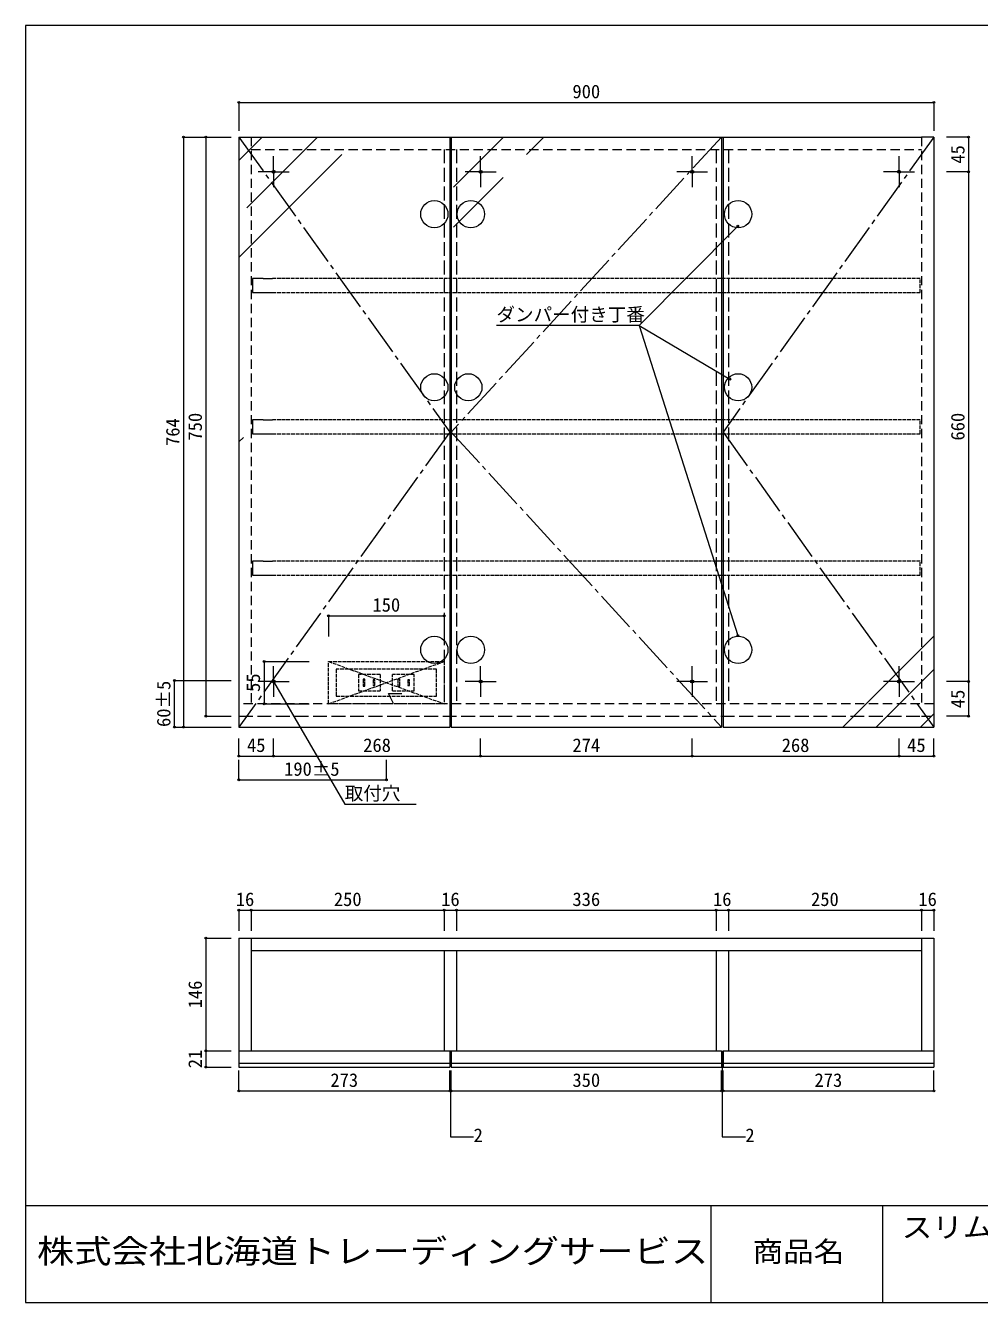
# Model space of a CAD drawing. Units: millimetres at full size, sheet at 1:6. Extents: x -1249 to 1249, y -827 to 827.
# Drawn here: x -1249 to -14, y -827 to 827 of the extents above; entities that cross this region are included whole.
import ezdxf
from ezdxf.enums import TextEntityAlignment as Align

# ---------------------------------------------------------------- set-up
doc = ezdxf.new("R2010")
doc.units = ezdxf.units.MM
doc.header["$LTSCALE"] = 6
doc.header["$PDMODE"] = 32
doc.header["$PDSIZE"] = 2.4
for name, pattern in [('CHAIN2', [12, 9, -1, 1, -1]), ('DASHED2', [3, 2, -1]), ('DASHED3', [4, 3, -1]), ('USER1', [1, 0.8, -0.2])]:
    doc.linetypes.add(name, pattern=pattern)
doc.layers.add('0-0_0', color=7, linetype='Continuous', lineweight=15)
doc.styles.add('ＭＳ ゴシック', font='')
doc.styles.get('ＭＳ ゴシック').set_extended_font_data('MS Gothic')

# ---------------------------------------------------------------- blocks, each defined once
blk = doc.blocks.new('ダンパー付き')
at = {"layer": '0-0_0'}
for q in [(80.37, 192.797), (-232.017, 64.312), (70.113, -5.443), (80.702, -337.416)]:
    blk.add_line((-47.375, 64.312), q, dxfattribs=at)
for p in [(80.37, 192.797), (70.113, -5.443), (80.702, -337.416)]:
    blk.add_point(p, dxfattribs=at)
at = {"layer": '0-0_0', "style": 'ＭＳ ゴシック'}
blk.add_text('ダンパー付き丁番', height=17.6, dxfattribs=at).set_placement((-232.017, 64.312), align=Align.BOTTOM_LEFT)

msp = doc.modelspace()

# ---------------------------------------------------------------- linework, layer by layer
at = {"layer": '0-0_0'}
for p, q in [((-973.069, 727.053), (-73.069, 727.053)), ((-973.069, 727.053), (-973.069, 690.113)), ((-73.069, 727.053), (-73.069, 690.113)), ((-1044.703, 682.165), (-1044.703, -81.835)), ((-1044.703, 682.165), (-983.144, 682.165)), ((-1015.703, 682.165), (-1015.703, -67.835)), ((-1015.703, 682.165), (-983.144, 682.165)), ((-973.069, 651.958), (-942.863, 682.165)), ((-973.069, 682.165), (-973.069, -68.26)), ((-973.069, 682.165), (-89.069, 682.165)), ((-973.069, 682.165), (-973.069, -81.835)), ((-962.879, 590.454), (-871.168, 682.165)), ((-700.069, 682.165), (-700.069, -81.835)), ((-695.026, 617.385), (-630.246, 682.165)), ((-600.768, 659.601), (-578.204, 682.165)), ((-348.069, 682.165), (-348.069, -81.835)), ((-73.069, 682.165), (-89.069, 682.165)), ((-73.069, 682.165), (-73.069, -81.835)), ((-28.022, 682.165), (-56.536, 682.165)), ((-28.022, 682.165), (-28.022, 637.165)), ((-973.069, 526.039), (-839.87, 659.601)), ((-928.069, 637.165), (-928.069, 657.165)), ((-660.069, 637.165), (-660.069, 657.165)), ((-386.069, 637.165), (-386.069, 657.165)), ((-118.069, 637.165), (-118.069, 657.165)), ((-928.069, 637.165), (-948.069, 637.165)), ((-928.069, 637.165), (-908.069, 637.165)), ((-928.069, 637.165), (-928.069, 617.165)), ((-695.026, 565.343), (-630.61, 629.759)), ((-660.069, 637.165), (-680.069, 637.165)), ((-660.069, 637.165), (-660.069, 617.165)), ((-660.069, 637.165), (-640.069, 637.165)), ((-386.069, 637.165), (-406.069, 637.165)), ((-386.069, 637.165), (-366.069, 637.165)), ((-386.069, 637.165), (-386.069, 617.165)), ((-118.069, 637.165), (-138.069, 637.165)), ((-118.069, 637.165), (-98.069, 637.165)), ((-118.069, 637.165), (-118.069, 617.165)), ((-28.022, 637.165), (-56.536, 637.165)), ((-28.022, 637.165), (-28.022, -22.835)), ((-973.069, 287.3), (-967.246, 293.123)), ((-857.069, 62.306), (-707.069, 62.306)), ((-857.069, 62.306), (-857.069, 35.417)), ((-707.069, 62.306), (-707.069, 35.417)), ((-190.982, -82.089), (-73.069, 35.824)), ((-940.444, 3.165), (-940.444, -51.835)), ((-940.444, 3.165), (-882.01, 3.165)), ((-928.069, -22.835), (-928.069, -2.835)), ((-660.069, -22.835), (-660.069, -2.835)), ((-386.069, -22.835), (-386.069, -2.835)), ((-147.674, -82.089), (-73.069, -7.12)), ((-118.069, -22.835), (-118.069, -2.835)), ((-1056.455, -81.835), (-1056.455, -21.59)), ((-1056.455, -21.59), (-983.144, -21.59)), ((-928.069, -22.835), (-948.069, -22.835)), ((-928.069, -22.835), (-908.069, -22.835)), ((-928.069, -22.835), (-928.069, -42.835)), ((-928.069, -22.835), (-835.919, -181.717)), ((-660.069, -22.835), (-680.069, -22.835)), ((-660.069, -22.835), (-640.069, -22.835)), ((-660.069, -22.835), (-660.069, -42.835)), ((-386.069, -22.835), (-406.069, -22.835)), ((-386.069, -22.835), (-366.069, -22.835)), ((-386.069, -22.835), (-386.069, -42.835)), ((-118.069, -22.835), (-138.069, -22.835)), ((-118.069, -22.835), (-98.069, -22.835)), ((-118.069, -22.835), (-118.069, -42.835)), ((-28.022, -22.835), (-56.536, -22.835)), ((-28.022, -22.835), (-28.022, -67.835)), ((-779.481, -38.429), (-762.019, -38.429)), ((-772.933, -51.525), (-779.481, -38.429)), ((-940.444, -51.835), (-882.01, -51.835)), ((-90.173, -82.089), (-73.069, -64.621)), ((-1056.455, -81.835), (-983.144, -81.835)), ((-1044.703, -81.835), (-983.144, -81.835)), ((-1015.703, -67.835), (-983.144, -67.835)), ((-973.069, -81.835), (-700.069, -81.835)), ((-28.022, -67.835), (-56.536, -67.835)), ((-973.069, -119.36), (-973.069, -96.729)), ((-928.069, -119.36), (-928.069, -96.729)), ((-660.069, -119.36), (-660.069, -96.729)), ((-386.069, -119.36), (-386.069, -96.729)), ((-118.069, -119.36), (-118.069, -96.729)), ((-73.069, -119.36), (-73.069, -96.729)), ((-973.069, -119.36), (-928.069, -119.36)), ((-973.069, -150.213), (-973.069, -124.206)), ((-928.069, -119.36), (-660.069, -119.36)), ((-782.069, -150.213), (-782.069, -124.206)), ((-660.069, -119.36), (-386.069, -119.36)), ((-386.069, -119.36), (-118.069, -119.36)), ((-118.069, -119.36), (-73.069, -119.36)), ((-973.069, -150.213), (-782.069, -150.213)), ((-835.919, -181.717), (-743.267, -181.717)), ((-973.069, -318.815), (-957.069, -318.815)), ((-973.069, -318.815), (-973.069, -345.81)), ((-957.069, -318.815), (-957.069, -345.81)), ((-957.069, -318.815), (-707.069, -318.815)), ((-707.069, -318.815), (-707.069, -345.81)), ((-707.069, -318.815), (-691.069, -318.815)), ((-691.069, -318.815), (-691.069, -345.81)), ((-691.069, -318.815), (-355.069, -318.815)), ((-355.069, -318.815), (-355.069, -345.81)), ((-355.069, -318.815), (-339.069, -318.815)), ((-339.069, -318.815), (-339.069, -345.81)), ((-339.069, -318.815), (-89.069, -318.815)), ((-89.069, -318.815), (-89.069, -345.81)), ((-89.069, -318.815), (-73.069, -318.815)), ((-73.069, -318.815), (-73.069, -345.81)), ((-1015.703, -355.037), (-1015.703, -501.037)), ((-1015.703, -355.037), (-983.144, -355.037)), ((-973.069, -355.037), (-973.069, -522.037)), ((-957.069, -355.037), (-957.069, -501.037)), ((-89.069, -355.037), (-89.069, -501.037)), ((-957.069, -371.037), (-89.069, -371.037)), ((-707.069, -371.037), (-707.069, -501.037)), ((-691.069, -371.037), (-691.069, -501.037)), ((-355.069, -371.037), (-355.069, -501.037)), ((-339.069, -371.037), (-339.069, -501.037)), ((-1015.703, -501.037), (-983.144, -501.037)), ((-1015.703, -501.037), (-1015.703, -522.037)), ((-707.069, -501.037), (-691.069, -501.037)), ((-698.069, -501.037), (-698.069, -522.037)), ((-346.069, -501.037), (-73.069, -501.037)), ((-1015.703, -522.037), (-983.144, -522.037)), ((-973.069, -517.037), (-700.069, -517.037)), ((-973.069, -522.037), (-700.069, -522.037)), ((-973.069, -552.989), (-973.069, -526.423)), ((-700.069, -552.989), (-700.069, -526.423)), ((-698.069, -517.037), (-348.069, -517.037)), ((-698.069, -522.037), (-348.069, -522.037)), ((-698.069, -552.989), (-698.069, -526.423)), ((-348.069, -552.989), (-348.069, -526.423)), ((-346.069, -517.037), (-73.069, -517.037)), ((-346.069, -552.989), (-346.069, -526.423)), ((-73.069, -552.989), (-73.069, -526.423)), ((-973.069, -552.989), (-700.069, -552.989)), ((-700.069, -552.989), (-698.069, -552.989)), ((-698.069, -552.989), (-348.069, -552.989)), ((-348.069, -552.989), (-346.069, -552.989)), ((-346.069, -552.989), (-73.069, -552.989)), ((-139.619, -701.329), (-139.619, -826.86))]:
    msp.add_line(p, q, dxfattribs=at)
at = {"layer": '0-0_0', "linetype": 'CHAIN2'}
for p, q in [((-973.069, 682.165), (-700.069, 300.165)), ((-700.069, 300.165), (-973.069, -81.835))]:
    msp.add_line(p, q, dxfattribs=at)
at = {"layer": '0-0_0', "linetype": 'DASHED2'}
for p, q in [((-957.069, 682.165), (-957.069, -51.835)), ((-89.069, 682.165), (-89.069, -51.835)), ((-957.069, 666.165), (-89.069, 666.165)), ((-73.069, -51.835), (-973.069, -51.835)), ((-89.069, -67.835), (-73.069, -67.835))]:
    msp.add_line(p, q, dxfattribs=at)
at = {"layer": '0-0_0', "linetype": 'DASHED3'}
for p, q in [((-707.069, 666.165), (-707.069, -51.835)), ((-691.069, 666.165), (-691.069, -51.835)), ((-355.069, 666.165), (-355.069, -51.835)), ((-339.069, 666.165), (-339.069, -51.835)), ((-941.771, 499.108), (-929.397, 499.108)), ((-941.771, 480.911), (-929.397, 480.911)), ((-941.771, 316.051), (-929.397, 316.051)), ((-941.771, 297.854), (-929.397, 297.854)), ((-941.771, 132.994), (-929.397, 132.994)), ((-941.771, 114.797), (-929.397, 114.797)), ((-973.069, -67.835), (-89.069, -67.835))]:
    msp.add_line(p, q, dxfattribs=at)
at = {"layer": '0-0_0', "linetype": 'USER1'}
for p, q in [((-857.069, 3.165), (-707.069, -51.835)), ((-857.069, -51.835), (-707.069, 3.165)), ((-818.069, -13.835), (-818.069, -34.835)), ((-790.069, -13.835), (-818.069, -13.835)), ((-790.069, -13.835), (-790.069, -34.835)), ((-774.069, -34.835), (-774.069, -13.835)), ((-746.069, -13.835), (-774.069, -13.835)), ((-746.069, -34.835), (-746.069, -13.835)), ((-818.069, -34.835), (-790.069, -34.835)), ((-774.069, -34.835), (-746.069, -34.835))]:
    msp.add_line(p, q, dxfattribs=at)
at = {"layer": '0-0_0', "lineweight": 18}
for p, q in [((-1249.379, -701.329), (1248.863, -701.329)), ((-361.932, -701.329), (-361.932, -826.86))]:
    msp.add_line(p, q, dxfattribs=at)
msp.add_lwpolyline([(-1249.379, -826.86), (1248.863, -826.86), (1248.863, 826.506), (-1249.379, 826.506)], close=True, dxfattribs=at)
at = {"layer": '0-0_0'}
for points in [[(-698.069, 682.165), (-698.069, -81.835), (-348.069, -81.835)], [(-346.069, 682.165), (-346.069, -81.835), (-73.069, -81.835)], [(-941.771, 499.108), (-955.236, 499.108), (-955.236, 480.911), (-941.771, 480.911)], [(-941.771, 316.051), (-955.236, 316.051), (-955.236, 297.854), (-941.771, 297.854)], [(-941.771, 132.994), (-955.236, 132.994), (-955.236, 114.797), (-941.771, 114.797)], [(-973.069, -355.037), (-73.069, -355.037), (-73.069, -522.037)], [(-973.069, -501.037), (-700.069, -501.037), (-700.069, -522.037)], [(-698.069, -501.037), (-348.069, -501.037), (-348.069, -522.037)], [(-347.069, -501.037), (-347.069, -612.39), (-317.069, -612.39)], [(-346.069, -501.037), (-346.069, -522.037), (-73.069, -522.037)], [(-699.069, -551.381), (-699.069, -612.39), (-669.069, -612.39)]]:
    msp.add_lwpolyline(points, dxfattribs=at)
at = {"layer": '0-0_0', "linetype": 'CHAIN2'}
for points in [[(-348.069, 682.165), (-698.069, 300.165), (-348.069, -81.835)], [(-73.069, 682.165), (-346.069, 300.165), (-73.069, -81.835)]]:
    msp.add_lwpolyline(points, dxfattribs=at)
at = {"layer": '0-0_0', "linetype": 'USER1'}
for points in [[(-929.397, 480.911), (-90.901, 480.911), (-90.901, 499.108), (-929.397, 499.108)], [(-929.397, 297.854), (-90.901, 297.854), (-90.901, 316.051), (-929.397, 316.051)], [(-929.397, 114.797), (-90.901, 114.797), (-90.901, 132.994), (-929.397, 132.994)]]:
    msp.add_lwpolyline(points, dxfattribs=at)
for points in [[(-707.069, -51.835), (-857.069, -51.835), (-857.069, 3.165), (-707.069, 3.165)], [(-717.069, -41.835), (-717.069, -6.835), (-847.069, -6.835), (-847.069, -41.835)], [(-809.819, -28.685), (-809.819, -19.985), (-812.019, -19.985), (-812.019, -28.685)], [(-797.119, -27.835), (-797.119, -20.835), (-799.319, -20.835), (-799.319, -27.835)], [(-764.819, -28.685), (-764.819, -19.985), (-767.019, -19.985), (-767.019, -28.685)], [(-752.119, -27.835), (-752.119, -20.835), (-754.319, -20.835), (-754.319, -27.835)]]:
    msp.add_lwpolyline(points, close=True, dxfattribs=at)
at = {"layer": '0-0_0'}
for centre, radius in [((-928.069, 637.165), 2), ((-660.069, 637.165), 2), ((-386.069, 637.165), 2), ((-118.069, 637.165), 2), ((-719.955, 582.266), 17.651), ((-672.644, 582.266), 17.651), ((-326.546, 582.266), 17.651), ((-719.955, 358.085), 17.651), ((-675.92, 358.085), 17.651), ((-326.546, 358.085), 17.651), ((-719.955, 18.174), 17.651), ((-672.644, 18.174), 17.651), ((-326.546, 18.174), 17.651), ((-928.069, -22.835), 2), ((-660.069, -22.835), 2), ((-386.069, -22.835), 2), ((-118.069, -22.835), 2)]:
    msp.add_circle(centre, radius, dxfattribs=at)
for p in [(-973.069, 727.053), (-73.069, 727.053), (-1044.703, 682.165), (-1015.703, 682.165), (-28.022, 682.165), (-28.022, 637.165), (-857.069, 62.306), (-707.069, 62.306), (-940.444, 3.165), (-1056.455, -21.59), (-28.022, -22.835), (-940.444, -51.835), (-1056.455, -81.835), (-1044.703, -81.835), (-1015.703, -67.835), (-28.022, -67.835), (-973.069, -119.36), (-928.069, -119.36), (-660.069, -119.36), (-386.069, -119.36), (-118.069, -119.36), (-73.069, -119.36), (-973.069, -150.213), (-782.069, -150.213), (-973.069, -318.815), (-957.069, -318.815), (-707.069, -318.815), (-691.069, -318.815), (-355.069, -318.815), (-339.069, -318.815), (-89.069, -318.815), (-73.069, -318.815), (-1015.703, -355.037), (-1015.703, -501.037), (-1015.703, -522.037), (-973.069, -552.989), (-700.069, -552.989), (-698.069, -552.989), (-348.069, -552.989), (-346.069, -552.989), (-73.069, -552.989)]:
    msp.add_point(p, dxfattribs=at)

# ---------------------------------------------------------------- block references
msp.add_blockref('ダンパー付き', (-407.391, 373.992), dxfattribs=at)

# ---------------------------------------------------------------- texts
at = {"layer": '0-0_0', "style": 'ＭＳ ゴシック'}
for s, p in [('900', (-541.069, 727.053)), ('150', (-800.069, 62.306)), ('45', (-962.569, -119.36)), ('268', (-812.069, -119.36)), ('274', (-541.069, -119.36)), ('268', (-270.069, -119.36)), ('45', (-107.569, -119.36)), ('190±5', (-914.495, -150.213)), ('取付穴', (-835.919, -181.717)), ('16', (-977.069, -318.815)), ('250', (-850.069, -318.815)), ('16', (-711.069, -318.815)), ('336', (-541.069, -318.815)), ('16', (-359.069, -318.815)), ('250', (-232.069, -318.815)), ('16', (-93.069, -318.815)), ('273', (-854.569, -552.989)), ('350', (-541.069, -552.989)), ('273', (-227.569, -552.989)), ('2', (-669.069, -624.39)), ('2', (-317.069, -624.39))]:
    msp.add_text(s, height=17.6, dxfattribs=at).set_placement(p, align=Align.BOTTOM_LEFT)
for s, p in [('45', (-28.022, 647.665)), ('764', (-1044.703, 282.165)), ('750', (-1015.703, 289.165)), ('660', (-28.022, 289.165)), ('55', (-940.444, -36.335)), ('60±5', (-1056.455, -81.713)), ('45', (-28.022, -57.335)), ('146', (-1015.703, -446.037)), ('21', (-1015.703, -523.537))]:
    msp.add_text(s, height=17.6, rotation=90, dxfattribs=at).set_placement(p, align=Align.BOTTOM_LEFT)
at = {"layer": '0-0_0', "color": 3, "style": 'ＭＳ ゴシック', "width": 1.1}
for s, p in [('スリムLミラーキャビネット', (-114.614, -750.712)), ('商品名', (-307.775, -782.095))]:
    msp.add_text(s, height=26.39, dxfattribs=at).set_placement(p, align=Align.BOTTOM_LEFT)
at = {"layer": '0-0_0', "color": 2, "style": 'ＭＳ ゴシック', "width": 1.15}
msp.add_text('株式会社北海道トレーディングサービス', height=30.79, dxfattribs=at).set_placement((-1234.655, -785.095), align=Align.BOTTOM_LEFT)

doc.saveas('drawing.dxf')
